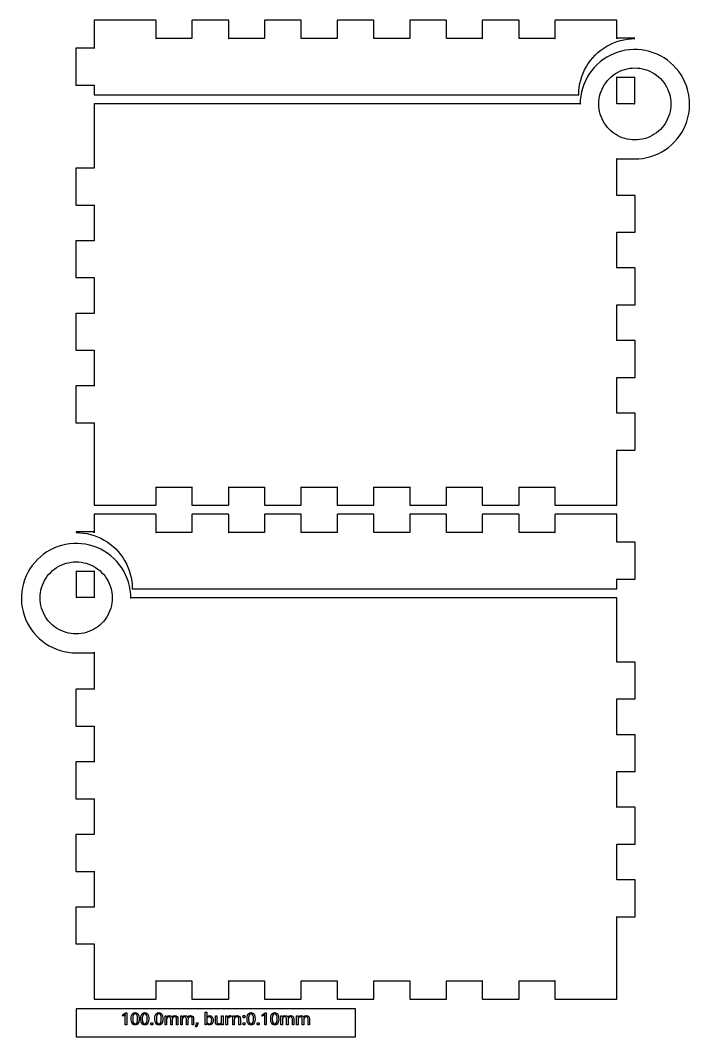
# Model space of a CAD drawing. Header units: millimetres. Extents: x 9 to 279, y 10 to 1234.
# Drawn here: x 9.2 to 249.2, y 10 to 374 of the extents above; entities that cross this region are included whole.
import ezdxf

# ---------------------------------------------------------------- set-up
doc = ezdxf.new("R2010")
doc.units = ezdxf.units.MM
doc.layers.get('0').update_dxf_attribs({"linetype": 'CONTINUOUS'})

msp = doc.modelspace()

# ---------------------------------------------------------------- linework, layer by layer
at = {"color": 7}
for points in [[(35.623, 373.9), (35.623, 367.4), (35.623, 364), (29.223, 364)], [(57.723, 374), (35.723, 374)], [(70.623, 373.9), (70.623, 367.5), (57.823, 367.5), (57.823, 373.9)], [(83.723, 374), (70.723, 374)], [(96.623, 373.9), (96.623, 367.5), (83.823, 367.5), (83.823, 373.9)], [(109.723, 374), (96.723, 374)], [(122.623, 373.9), (122.623, 367.5), (109.823, 367.5), (109.823, 373.9)], [(135.723, 374), (122.723, 374)], [(148.623, 373.9), (148.623, 367.5), (135.823, 367.5), (135.823, 373.9)], [(161.723, 374), (148.723, 374)], [(174.623, 373.9), (174.623, 367.5), (161.823, 367.5), (161.823, 373.9)], [(187.723, 374), (174.723, 374)], [(200.623, 373.9), (200.623, 367.5), (187.823, 367.5), (187.823, 373.9)], [(222.723, 374), (200.723, 374)], [(222.823, 367.55), (222.823, 367.475), (222.823, 367.4), (222.823, 373.9)], [(229.223, 367.65), (222.723, 367.65)], [(29.123, 363.9), (29.123, 350.9)], [(29.223, 350.8), (35.623, 350.8), (35.623, 347.4)], [(35.723, 347.3), (209.073, 347.3)], [(35.623, 343.95), (35.623, 321.05), (29.223, 321.05)], [(209.723, 344.05), (35.723, 344.05)], [(222.723, 324.35), (229.223, 324.35)], [(229.223, 311.3), (222.823, 311.3), (222.823, 324.45)], [(29.123, 320.95), (29.123, 307.95)], [(229.323, 298.2), (229.323, 311.2)], [(29.223, 307.85), (35.623, 307.85), (35.623, 295.05), (29.223, 295.05)], [(29.123, 294.95), (29.123, 281.95)], [(229.223, 285.3), (222.823, 285.3), (222.823, 298.1), (229.223, 298.1)], [(229.323, 272.2), (229.323, 285.2)], [(29.223, 281.85), (35.623, 281.85), (35.623, 269.05), (29.223, 269.05)], [(229.223, 259.3), (222.823, 259.3), (222.823, 272.1), (229.223, 272.1)], [(29.123, 268.95), (29.123, 255.95)], [(229.323, 246.2), (229.323, 259.2)], [(29.223, 255.85), (35.623, 255.85), (35.623, 243.05), (29.223, 243.05)], [(229.223, 233.3), (222.823, 233.3), (222.823, 246.1), (229.223, 246.1)], [(29.123, 242.95), (29.123, 229.95)], [(229.323, 220.2), (229.323, 233.2)], [(29.223, 229.85), (35.623, 229.85), (35.623, 206.95), (35.623, 200.45)], [(222.823, 200.45), (222.823, 206.95), (222.823, 220.1), (229.223, 220.1)], [(57.823, 200.45), (57.823, 206.85), (70.623, 206.85), (70.623, 200.45)], [(83.823, 200.45), (83.823, 206.85), (96.623, 206.85), (96.623, 200.45)], [(109.823, 200.45), (109.823, 206.85), (122.623, 206.85), (122.623, 200.45)], [(135.823, 200.45), (135.823, 206.85), (148.623, 206.85), (148.623, 200.45)], [(161.823, 200.45), (161.823, 206.85), (174.623, 206.85), (174.623, 200.45)], [(187.823, 200.45), (187.823, 206.85), (200.623, 206.85), (200.623, 200.45)], [(35.723, 200.35), (57.723, 200.35)], [(70.723, 200.35), (83.723, 200.35)], [(96.723, 200.35), (109.723, 200.35)], [(122.723, 200.35), (135.723, 200.35)], [(148.723, 200.35), (161.723, 200.35)], [(174.723, 200.35), (187.723, 200.35)], [(200.723, 200.35), (222.723, 200.35)], [(35.623, 197), (35.623, 190.5), (35.623, 190.575), (35.623, 190.65)], [(57.723, 197.1), (35.723, 197.1)], [(70.623, 197), (70.623, 190.6), (57.823, 190.6), (57.823, 197)], [(83.723, 197.1), (70.723, 197.1)], [(96.623, 197), (96.623, 190.6), (83.823, 190.6), (83.823, 197)], [(109.723, 197.1), (96.723, 197.1)], [(122.623, 197), (122.623, 190.6), (109.823, 190.6), (109.823, 197)], [(135.723, 197.1), (122.723, 197.1)], [(148.623, 197), (148.623, 190.6), (135.823, 190.6), (135.823, 197)], [(161.723, 197.1), (148.723, 197.1)], [(174.623, 197), (174.623, 190.6), (161.823, 190.6), (161.823, 197)], [(187.723, 197.1), (174.723, 197.1)], [(200.623, 197), (200.623, 190.6), (187.823, 190.6), (187.823, 197)], [(222.723, 197.1), (200.723, 197.1)], [(229.223, 187.1), (222.823, 187.1), (222.823, 190.5), (222.823, 197)], [(35.723, 190.75), (29.223, 190.75)], [(229.323, 174), (229.323, 187)], [(222.823, 170.5), (222.823, 173.9), (229.223, 173.9)], [(49.373, 170.4), (222.723, 170.4)], [(222.723, 167.15), (48.723, 167.15)], [(229.223, 144.15), (222.823, 144.15), (222.823, 167.05)], [(35.623, 147.55), (35.623, 134.4), (29.223, 134.4)], [(29.223, 147.45), (35.723, 147.45)], [(229.323, 131.05), (229.323, 144.05)], [(29.123, 134.3), (29.123, 121.3)], [(229.223, 118.15), (222.823, 118.15), (222.823, 130.95), (229.223, 130.95)], [(29.223, 121.2), (35.623, 121.2), (35.623, 108.4), (29.223, 108.4)], [(229.323, 105.05), (229.323, 118.05)], [(29.123, 108.3), (29.123, 95.3)], [(229.223, 92.15), (222.823, 92.15), (222.823, 104.95), (229.223, 104.95)], [(29.223, 95.2), (35.623, 95.2), (35.623, 82.4), (29.223, 82.4)], [(229.323, 79.05), (229.323, 92.05)], [(29.123, 82.3), (29.123, 69.3)], [(229.223, 66.15), (222.823, 66.15), (222.823, 78.95), (229.223, 78.95)], [(29.223, 69.2), (35.623, 69.2), (35.623, 56.4), (29.223, 56.4)], [(229.323, 53.05), (229.323, 66.05)], [(29.123, 56.3), (29.123, 43.3)], [(222.823, 23.55), (222.823, 30.05), (222.823, 52.95), (229.223, 52.95)], [(29.223, 43.2), (35.623, 43.2), (35.623, 30.05), (35.623, 23.55)], [(57.823, 23.55), (57.823, 29.95), (70.623, 29.95), (70.623, 23.55)], [(83.823, 23.55), (83.823, 29.95), (96.623, 29.95), (96.623, 23.55)], [(109.823, 23.55), (109.823, 29.95), (122.623, 29.95), (122.623, 23.55)], [(135.823, 23.55), (135.823, 29.95), (148.623, 29.95), (148.623, 23.55)], [(161.823, 23.55), (161.823, 29.95), (174.623, 29.95), (174.623, 23.55)], [(187.823, 23.55), (187.823, 29.95), (200.623, 29.95), (200.623, 23.55)], [(35.723, 23.45), (57.723, 23.45)], [(70.723, 23.45), (83.723, 23.45)], [(96.723, 23.45), (109.723, 23.45)], [(122.723, 23.45), (135.723, 23.45)], [(148.723, 23.45), (161.723, 23.45)], [(174.723, 23.45), (187.723, 23.45)], [(200.723, 23.45), (222.723, 23.45)], [(46.469, 17.67), (46.013, 17.298), (45.737, 17.652), (46.895, 18.552), (47.333, 18.552), (47.333, 14.268)], [(75.965002, 14.676), (75.923002, 14.676), (75.815002, 14.268), (75.437002, 14.268), (75.437002, 18.828), (75.965002, 18.828), (75.965002, 17.718)], [(96.425001, 17.67), (95.969001, 17.298), (95.693001, 17.652), (96.851001, 18.552), (97.289001, 18.552), (97.289001, 14.268)], [(47.333, 14.268), (46.817, 14.268), (46.817, 17.262)], [(61.57701, 15.936), (61.57701, 14.268), (61.04901, 14.268), (61.04901, 17.484), (61.47501, 17.484), (61.55301, 17.046), (61.58301, 17.046)], [(63.61701, 16.044), (63.61701, 14.268), (63.09501, 14.268), (63.09501, 16.338)], [(63.51501, 17.004), (63.54501, 17.004)], [(65.66301, 16.362), (65.66301, 14.268), (65.14101, 14.268), (65.14101, 16.338)], [(67.187006, 15.936), (67.187006, 14.268), (66.659006, 14.268), (66.659006, 17.484), (67.085006, 17.484), (67.163006, 17.046), (67.193006, 17.046)], [(69.227006, 16.044), (69.227006, 14.268), (68.705006, 14.268), (68.705006, 16.338)], [(69.125006, 17.004), (69.155006, 17.004)], [(71.273006, 16.362), (71.273006, 14.268), (70.751006, 14.268), (70.751006, 16.338)], [(72.305003, 14.964), (72.869003, 14.964), (72.911003, 14.898)], [(75.935002, 17.058), (75.965002, 17.058)], [(75.965002, 15.894), (75.965002, 15.87)], [(79.091001, 15.378), (79.091001, 17.484), (79.625001, 17.484), (79.625001, 15.414)], [(81.815001, 17.484), (81.815001, 14.268), (81.383001, 14.268), (81.305001, 14.694), (81.281001, 14.694)], [(81.287001, 15.81), (81.287001, 17.484), (81.815001, 17.484)], [(83.363001, 15.984), (83.363001, 14.268), (82.835001, 14.268), (82.835001, 17.484), (83.267001, 17.484), (83.327001, 16.896), (83.351001, 16.896)], [(84.713001, 17.508), (84.647001, 17.022)], [(85.841002, 15.936), (85.841002, 14.268), (85.313002, 14.268), (85.313002, 17.484), (85.739002, 17.484), (85.817002, 17.046), (85.847002, 17.046)], [(88.025002, 16.362), (88.025002, 14.268), (87.503002, 14.268), (87.503002, 16.326)], [(97.289001, 14.268), (96.773001, 14.268), (96.773001, 17.262)], [(103.061007, 15.936), (103.061007, 14.268), (102.533007, 14.268), (102.533007, 17.484), (102.959007, 17.484), (103.037007, 17.046), (103.067007, 17.046)], [(105.101007, 16.044), (105.101007, 14.268), (104.579007, 14.268), (104.579007, 16.338)], [(104.999007, 17.004), (105.029007, 17.004)], [(107.147007, 16.362), (107.147007, 14.268), (106.625007, 14.268), (106.625007, 16.338)], [(108.671004, 15.936), (108.671004, 14.268), (108.143004, 14.268), (108.143004, 17.484), (108.569004, 17.484), (108.647004, 17.046), (108.677004, 17.046)], [(110.711004, 16.044), (110.711004, 14.268), (110.189004, 14.268), (110.189004, 16.338)], [(110.609004, 17.004), (110.639004, 17.004)], [(112.757004, 16.362), (112.757004, 14.268), (112.235004, 14.268), (112.235004, 16.338)], [(72.395003, 13.494), (72.005003, 13.494)]]:
    msp.add_lwpolyline(points, dxfattribs=at)
for points in [[(225.973, 353.678), (229.123, 353.678), (229.123, 344.15), (222.823, 344.15), (222.823, 353.678), (225.973, 353.678)], [(35.723, 347.3)], [(216.323, 344.05)], [(35.723, 200.35)], [(35.723, 190.55)], [(32.473, 176.778), (35.623, 176.778), (35.623, 167.25), (29.323, 167.25), (29.323, 176.778), (32.473, 176.778)], [(16.323, 167.15)], [(35.723, 23.45)], [(29.223, 10), (129.223, 10), (129.223, 20), (29.223, 20), (29.223, 10)], [(49.457003, 16.416)], [(51.773003, 16.416)], [(52.889006, 16.416)], [(55.205006, 16.416)], [(55.931009, 14.592)], [(57.929007, 16.416)], [(60.245007, 16.416)], [(64.57701, 17.544)], [(70.187006, 17.544)], [(76.871002, 17.1)], [(84.335001, 17.544)], [(86.861002, 17.544)], [(88.943002, 17.16)], [(88.943002, 14.592)], [(90.941, 16.416)], [(93.257, 16.416)], [(93.983003, 14.592)], [(99.413004, 16.416)], [(101.729004, 16.416)], [(106.061007, 17.544)], [(111.671004, 17.544)]]:
    msp.add_lwpolyline(points, close=True, dxfattribs=at)
for points in [[(35.723, 374), (35.668, 374), (35.623, 373.955), (35.623, 373.9)], [(57.823, 373.9), (57.823, 373.955), (57.779, 374), (57.723, 374)], [(70.723, 374), (70.668, 374), (70.623, 373.955), (70.623, 373.9)], [(83.823, 373.9), (83.823, 373.955), (83.779, 374), (83.723, 374)], [(96.723, 374), (96.668, 374), (96.623, 373.955), (96.623, 373.9)], [(109.823, 373.9), (109.823, 373.955), (109.779, 374), (109.723, 374)], [(122.723, 374), (122.668, 374), (122.623, 373.955), (122.623, 373.9)], [(135.823, 373.9), (135.823, 373.955), (135.779, 374), (135.723, 374)], [(148.723, 374), (148.668, 374), (148.623, 373.955), (148.623, 373.9)], [(161.823, 373.9), (161.823, 373.955), (161.779, 374), (161.723, 374)], [(174.723, 374), (174.668, 374), (174.623, 373.955), (174.623, 373.9)], [(187.823, 373.9), (187.823, 373.955), (187.779, 374), (187.723, 374)], [(200.723, 374), (200.668, 374), (200.623, 373.955), (200.623, 373.9)], [(222.823, 373.9), (222.823, 373.955), (222.779, 374), (222.723, 374)], [(222.723, 367.65), (222.741, 367.65), (222.758, 367.645), (222.773, 367.637)], [(229.173, 367.637), (229.189, 367.645), (229.206, 367.65), (229.223, 367.65)], [(29.223, 364), (29.168, 364), (29.123, 363.955), (29.123, 363.9)], [(35.623, 364), (35.623, 363.9), (35.723, 364), (35.623, 364)], [(57.823, 367.5), (57.723, 367.5), (57.823, 367.4), (57.823, 367.5)], [(70.623, 367.5), (70.623, 367.4), (70.723, 367.5), (70.623, 367.5)], [(83.823, 367.5), (83.723, 367.5), (83.823, 367.4), (83.823, 367.5)], [(96.623, 367.5), (96.623, 367.4), (96.723, 367.5), (96.623, 367.5)], [(109.823, 367.5), (109.723, 367.5), (109.823, 367.4), (109.823, 367.5)], [(122.623, 367.5), (122.623, 367.4), (122.723, 367.5), (122.623, 367.5)], [(135.823, 367.5), (135.723, 367.5), (135.823, 367.4), (135.823, 367.5)], [(148.623, 367.5), (148.623, 367.4), (148.723, 367.5), (148.623, 367.5)], [(161.823, 367.5), (161.723, 367.5), (161.823, 367.4), (161.823, 367.5)], [(174.623, 367.5), (174.623, 367.4), (174.723, 367.5), (174.623, 367.5)], [(187.823, 367.5), (187.723, 367.5), (187.823, 367.4), (187.823, 367.5)], [(200.623, 367.5), (200.623, 367.4), (200.723, 367.5), (200.623, 367.5)], [(211.86, 357.425), (213.619, 360.473), (216.15, 363.004), (219.198, 364.764)], [(219.198, 364.764), (222.246, 366.524), (225.704, 367.45), (229.223, 367.45)], [(222.723, 367.45), (222.779, 367.45), (222.823, 367.495), (222.823, 367.55)], [(222.773, 367.463), (222.758, 367.455), (222.741, 367.45), (222.723, 367.45)], [(222.773, 367.637), (222.789, 367.628), (222.801, 367.615), (222.81, 367.6)], [(222.81, 367.5), (222.801, 367.485), (222.789, 367.472), (222.773, 367.463)], [(222.81, 367.6), (222.819, 367.585), (222.823, 367.568), (222.823, 367.55)], [(222.823, 367.55), (222.823, 367.532), (222.819, 367.515), (222.81, 367.5)], [(229.123, 367.55), (229.123, 367.568), (229.128, 367.585), (229.137, 367.6)], [(229.137, 367.5), (229.128, 367.515), (229.123, 367.532), (229.123, 367.55)], [(229.137, 367.6), (229.146, 367.615), (229.158, 367.628), (229.173, 367.637)], [(229.173, 367.463), (229.158, 367.472), (229.146, 367.485), (229.137, 367.5)], [(229.223, 367.45), (229.206, 367.45), (229.189, 367.455), (229.173, 367.463)], [(221.723, 362.058), (218.141, 360.575), (215.08, 358.062), (212.927, 354.839)], [(233.047, 363.173), (229.245, 363.93), (225.304, 363.542), (221.723, 362.058)], [(243.083, 357.809), (240.342, 360.55), (236.849, 362.417), (233.047, 363.173)], [(209.173, 347.4), (209.173, 350.92), (210.1, 354.377), (211.86, 357.425)], [(223.865, 355.784), (226.114, 356.812), (228.611, 357.171), (231.059, 356.819)], [(231.059, 356.819), (233.507, 356.467), (235.802, 355.419), (237.671, 353.799)], [(248.447, 347.774), (247.691, 351.576), (245.824, 355.068), (243.083, 357.809)], [(212.927, 354.839), (210.773, 351.616), (209.623, 347.827), (209.623, 343.95)], [(218.371, 351.024), (219.708, 353.105), (221.615, 354.757), (223.865, 355.784)], [(222.823, 353.678), (222.823, 353.778), (222.723, 353.678), (222.823, 353.678)], [(229.123, 353.678), (229.223, 353.678), (229.123, 353.778), (229.123, 353.678)], [(237.671, 353.799), (239.54, 352.18), (240.904, 350.057), (241.601, 347.684)], [(29.123, 350.9), (29.123, 350.845), (29.168, 350.8), (29.223, 350.8)], [(35.623, 350.8), (35.723, 350.8), (35.623, 350.9), (35.623, 350.8)], [(216.323, 344.05), (216.323, 346.523), (217.034, 348.944), (218.371, 351.024)], [(35.623, 347.4), (35.623, 347.345), (35.668, 347.3), (35.723, 347.3)], [(209.073, 347.3), (209.129, 347.3), (209.173, 347.345), (209.173, 347.4)], [(241.601, 347.684), (242.298, 345.312), (242.298, 342.788), (241.601, 340.416)], [(247.331, 336.449), (248.815, 340.031), (249.203, 343.972), (248.447, 347.774)], [(35.723, 344.05), (35.668, 344.05), (35.623, 344.005), (35.623, 343.95)], [(209.623, 343.95), (209.623, 344.005), (209.668, 344.05), (209.723, 344.05)], [(218.371, 337.076), (217.034, 339.156), (216.323, 341.577), (216.323, 344.05)], [(222.823, 344.15), (222.723, 344.15), (222.823, 344.05), (222.823, 344.15)], [(229.123, 344.15), (229.123, 344.05), (229.223, 344.15), (229.123, 344.15)], [(241.601, 340.416), (240.904, 338.043), (239.54, 335.92), (237.671, 334.301)], [(223.865, 332.316), (221.615, 333.343), (219.708, 334.995), (218.371, 337.076)], [(240.113, 327.653), (243.336, 329.807), (245.848, 332.868), (247.331, 336.449)], [(231.059, 331.281), (228.611, 330.929), (226.114, 331.288), (223.865, 332.316)], [(237.671, 334.301), (235.802, 332.681), (233.507, 331.633), (231.059, 331.281)], [(229.223, 324.35), (233.1, 324.35), (236.889, 325.5), (240.113, 327.653)], [(222.823, 324.45), (222.823, 324.505), (222.779, 324.55), (222.723, 324.55)], [(222.723, 324.55), (222.741, 324.55), (222.758, 324.545), (222.773, 324.537)], [(222.773, 324.363), (222.758, 324.355), (222.741, 324.35), (222.723, 324.35)], [(222.773, 324.537), (222.789, 324.528), (222.801, 324.515), (222.81, 324.5)], [(222.81, 324.4), (222.801, 324.385), (222.789, 324.372), (222.773, 324.363)], [(222.81, 324.5), (222.819, 324.485), (222.823, 324.468), (222.823, 324.45)], [(222.823, 324.45), (222.823, 324.432), (222.819, 324.415), (222.81, 324.4)], [(29.223, 321.05), (29.168, 321.05), (29.123, 321.005), (29.123, 320.95)], [(35.623, 321.05), (35.623, 320.95), (35.723, 321.05), (35.623, 321.05)], [(222.823, 311.3), (222.723, 311.3), (222.823, 311.2), (222.823, 311.3)], [(229.323, 311.2), (229.323, 311.255), (229.279, 311.3), (229.223, 311.3)], [(29.123, 307.95), (29.123, 307.895), (29.168, 307.85), (29.223, 307.85)], [(35.623, 307.85), (35.723, 307.85), (35.623, 307.95), (35.623, 307.85)], [(29.223, 295.05), (29.168, 295.05), (29.123, 295.005), (29.123, 294.95)], [(35.623, 295.05), (35.623, 294.95), (35.723, 295.05), (35.623, 295.05)], [(222.823, 298.1), (222.823, 298.2), (222.723, 298.1), (222.823, 298.1)], [(229.223, 298.1), (229.279, 298.1), (229.323, 298.145), (229.323, 298.2)], [(222.823, 285.3), (222.723, 285.3), (222.823, 285.2), (222.823, 285.3)], [(229.323, 285.2), (229.323, 285.255), (229.279, 285.3), (229.223, 285.3)], [(29.123, 281.95), (29.123, 281.895), (29.168, 281.85), (29.223, 281.85)], [(35.623, 281.85), (35.723, 281.85), (35.623, 281.95), (35.623, 281.85)], [(222.823, 272.1), (222.823, 272.2), (222.723, 272.1), (222.823, 272.1)], [(229.223, 272.1), (229.279, 272.1), (229.323, 272.145), (229.323, 272.2)], [(29.223, 269.05), (29.168, 269.05), (29.123, 269.005), (29.123, 268.95)], [(35.623, 269.05), (35.623, 268.95), (35.723, 269.05), (35.623, 269.05)], [(222.823, 259.3), (222.723, 259.3), (222.823, 259.2), (222.823, 259.3)], [(229.323, 259.2), (229.323, 259.255), (229.279, 259.3), (229.223, 259.3)], [(29.123, 255.95), (29.123, 255.895), (29.168, 255.85), (29.223, 255.85)], [(35.623, 255.85), (35.723, 255.85), (35.623, 255.95), (35.623, 255.85)], [(222.823, 246.1), (222.823, 246.2), (222.723, 246.1), (222.823, 246.1)], [(229.223, 246.1), (229.279, 246.1), (229.323, 246.145), (229.323, 246.2)], [(29.223, 243.05), (29.168, 243.05), (29.123, 243.005), (29.123, 242.95)], [(35.623, 243.05), (35.623, 242.95), (35.723, 243.05), (35.623, 243.05)], [(222.823, 233.3), (222.723, 233.3), (222.823, 233.2), (222.823, 233.3)], [(229.323, 233.2), (229.323, 233.255), (229.279, 233.3), (229.223, 233.3)], [(29.123, 229.95), (29.123, 229.895), (29.168, 229.85), (29.223, 229.85)], [(35.623, 229.85), (35.723, 229.85), (35.623, 229.95), (35.623, 229.85)], [(222.823, 220.1), (222.823, 220.2), (222.723, 220.1), (222.823, 220.1)], [(229.223, 220.1), (229.279, 220.1), (229.323, 220.145), (229.323, 220.2)], [(57.823, 206.85), (57.823, 206.95), (57.723, 206.85), (57.823, 206.85)], [(70.623, 206.85), (70.723, 206.85), (70.623, 206.95), (70.623, 206.85)], [(83.823, 206.85), (83.823, 206.95), (83.723, 206.85), (83.823, 206.85)], [(96.623, 206.85), (96.723, 206.85), (96.623, 206.95), (96.623, 206.85)], [(109.823, 206.85), (109.823, 206.95), (109.723, 206.85), (109.823, 206.85)], [(122.623, 206.85), (122.723, 206.85), (122.623, 206.95), (122.623, 206.85)], [(135.823, 206.85), (135.823, 206.95), (135.723, 206.85), (135.823, 206.85)], [(148.623, 206.85), (148.723, 206.85), (148.623, 206.95), (148.623, 206.85)], [(161.823, 206.85), (161.823, 206.95), (161.723, 206.85), (161.823, 206.85)], [(174.623, 206.85), (174.723, 206.85), (174.623, 206.95), (174.623, 206.85)], [(187.823, 206.85), (187.823, 206.95), (187.723, 206.85), (187.823, 206.85)], [(200.623, 206.85), (200.723, 206.85), (200.623, 206.95), (200.623, 206.85)], [(35.623, 200.45), (35.623, 200.395), (35.668, 200.35), (35.723, 200.35)], [(57.723, 200.35), (57.779, 200.35), (57.823, 200.395), (57.823, 200.45)], [(70.623, 200.45), (70.623, 200.395), (70.668, 200.35), (70.723, 200.35)], [(83.723, 200.35), (83.779, 200.35), (83.823, 200.395), (83.823, 200.45)], [(96.623, 200.45), (96.623, 200.395), (96.668, 200.35), (96.723, 200.35)], [(109.723, 200.35), (109.779, 200.35), (109.823, 200.395), (109.823, 200.45)], [(122.623, 200.45), (122.623, 200.395), (122.668, 200.35), (122.723, 200.35)], [(135.723, 200.35), (135.779, 200.35), (135.823, 200.395), (135.823, 200.45)], [(148.623, 200.45), (148.623, 200.395), (148.668, 200.35), (148.723, 200.35)], [(161.723, 200.35), (161.779, 200.35), (161.823, 200.395), (161.823, 200.45)], [(174.623, 200.45), (174.623, 200.395), (174.668, 200.35), (174.723, 200.35)], [(187.723, 200.35), (187.779, 200.35), (187.823, 200.395), (187.823, 200.45)], [(200.623, 200.45), (200.623, 200.395), (200.668, 200.35), (200.723, 200.35)], [(222.723, 200.35), (222.779, 200.35), (222.823, 200.395), (222.823, 200.45)], [(35.723, 197.1), (35.668, 197.1), (35.623, 197.055), (35.623, 197)], [(57.823, 197), (57.823, 197.055), (57.779, 197.1), (57.723, 197.1)], [(70.723, 197.1), (70.668, 197.1), (70.623, 197.055), (70.623, 197)], [(83.823, 197), (83.823, 197.055), (83.779, 197.1), (83.723, 197.1)], [(96.723, 197.1), (96.668, 197.1), (96.623, 197.055), (96.623, 197)], [(109.823, 197), (109.823, 197.055), (109.779, 197.1), (109.723, 197.1)], [(122.723, 197.1), (122.668, 197.1), (122.623, 197.055), (122.623, 197)], [(135.823, 197), (135.823, 197.055), (135.779, 197.1), (135.723, 197.1)], [(148.723, 197.1), (148.668, 197.1), (148.623, 197.055), (148.623, 197)], [(161.823, 197), (161.823, 197.055), (161.779, 197.1), (161.723, 197.1)], [(174.723, 197.1), (174.668, 197.1), (174.623, 197.055), (174.623, 197)], [(187.823, 197), (187.823, 197.055), (187.779, 197.1), (187.723, 197.1)], [(200.723, 197.1), (200.668, 197.1), (200.623, 197.055), (200.623, 197)], [(222.823, 197), (222.823, 197.055), (222.779, 197.1), (222.723, 197.1)], [(29.223, 190.75), (29.241, 190.75), (29.258, 190.745), (29.273, 190.737)], [(29.273, 190.563), (29.258, 190.555), (29.241, 190.55), (29.223, 190.55)], [(29.223, 190.55), (32.743, 190.55), (36.2, 189.624), (39.248, 187.864)], [(29.273, 190.737), (29.289, 190.728), (29.301, 190.715), (29.31, 190.7)], [(29.31, 190.6), (29.301, 190.585), (29.289, 190.572), (29.273, 190.563)], [(29.31, 190.7), (29.319, 190.685), (29.323, 190.668), (29.323, 190.65)], [(29.323, 190.65), (29.323, 190.632), (29.319, 190.615), (29.31, 190.6)], [(35.623, 190.65), (35.623, 190.668), (35.628, 190.685), (35.637, 190.7)], [(35.637, 190.6), (35.628, 190.615), (35.623, 190.632), (35.623, 190.65)], [(35.623, 190.65), (35.623, 190.595), (35.668, 190.55), (35.723, 190.55)], [(35.637, 190.7), (35.646, 190.715), (35.658, 190.728), (35.673, 190.737)], [(35.673, 190.563), (35.658, 190.572), (35.646, 190.585), (35.637, 190.6)], [(35.673, 190.737), (35.689, 190.745), (35.706, 190.75), (35.723, 190.75)], [(35.723, 190.55), (35.706, 190.55), (35.689, 190.555), (35.673, 190.563)], [(57.823, 190.6), (57.723, 190.6), (57.823, 190.5), (57.823, 190.6)], [(70.623, 190.6), (70.623, 190.5), (70.723, 190.6), (70.623, 190.6)], [(83.823, 190.6), (83.723, 190.6), (83.823, 190.5), (83.823, 190.6)], [(96.623, 190.6), (96.623, 190.5), (96.723, 190.6), (96.623, 190.6)], [(109.823, 190.6), (109.723, 190.6), (109.823, 190.5), (109.823, 190.6)], [(122.623, 190.6), (122.623, 190.5), (122.723, 190.6), (122.623, 190.6)], [(135.823, 190.6), (135.723, 190.6), (135.823, 190.5), (135.823, 190.6)], [(148.623, 190.6), (148.623, 190.5), (148.723, 190.6), (148.623, 190.6)], [(161.823, 190.6), (161.723, 190.6), (161.823, 190.5), (161.823, 190.6)], [(174.623, 190.6), (174.623, 190.5), (174.723, 190.6), (174.623, 190.6)], [(187.823, 190.6), (187.723, 190.6), (187.823, 190.5), (187.823, 190.6)], [(200.623, 190.6), (200.623, 190.5), (200.723, 190.6), (200.623, 190.6)], [(25.4, 186.273), (21.598, 185.517), (18.105, 183.65), (15.364, 180.909)], [(36.724, 185.158), (33.143, 186.642), (29.202, 187.03), (25.4, 186.273)], [(39.248, 187.864), (42.296, 186.104), (44.827, 183.573), (46.587, 180.525)], [(222.823, 187.1), (222.723, 187.1), (222.823, 187), (222.823, 187.1)], [(229.323, 187), (229.323, 187.055), (229.279, 187.1), (229.223, 187.1)], [(45.52, 177.939), (43.367, 181.162), (40.305, 183.675), (36.724, 185.158)], [(15.364, 180.909), (12.623, 178.168), (10.756, 174.676), (10, 170.874)], [(18.371, 174.124), (19.708, 176.205), (21.615, 177.857), (23.865, 178.884)], [(23.865, 178.884), (26.114, 179.912), (28.611, 180.271), (31.059, 179.919)], [(31.059, 179.919), (33.507, 179.567), (35.802, 178.519), (37.671, 176.899)], [(46.587, 180.525), (48.347, 177.477), (49.273, 174.02), (49.273, 170.5)], [(29.323, 176.778), (29.323, 176.878), (29.223, 176.778), (29.323, 176.778)], [(35.623, 176.778), (35.723, 176.778), (35.623, 176.878), (35.623, 176.778)], [(37.671, 176.899), (39.54, 175.28), (40.904, 173.157), (41.601, 170.784)], [(48.823, 167.05), (48.823, 170.927), (47.674, 174.716), (45.52, 177.939)], [(16.323, 167.15), (16.323, 169.623), (17.034, 172.044), (18.371, 174.124)], [(222.823, 173.9), (222.823, 174), (222.723, 173.9), (222.823, 173.9)], [(229.223, 173.9), (229.279, 173.9), (229.323, 173.945), (229.323, 174)], [(10, 170.874), (9.244, 167.072), (9.632, 163.131), (11.115, 159.549)], [(41.601, 170.784), (42.298, 168.412), (42.298, 165.888), (41.601, 163.516)], [(49.273, 170.5), (49.273, 170.445), (49.318, 170.4), (49.373, 170.4)], [(222.723, 170.4), (222.779, 170.4), (222.823, 170.445), (222.823, 170.5)], [(18.371, 160.176), (17.034, 162.256), (16.323, 164.677), (16.323, 167.15)], [(29.323, 167.25), (29.223, 167.25), (29.323, 167.15), (29.323, 167.25)], [(35.623, 167.25), (35.623, 167.15), (35.723, 167.25), (35.623, 167.25)], [(48.723, 167.15), (48.779, 167.15), (48.823, 167.105), (48.823, 167.05)], [(222.823, 167.05), (222.823, 167.105), (222.779, 167.15), (222.723, 167.15)], [(23.865, 155.416), (21.615, 156.443), (19.708, 158.095), (18.371, 160.176)], [(41.601, 163.516), (40.904, 161.143), (39.54, 159.02), (37.671, 157.401)], [(11.115, 159.549), (12.599, 155.968), (15.111, 152.907), (18.334, 150.753)], [(37.671, 157.401), (35.802, 155.781), (33.507, 154.733), (31.059, 154.381)], [(31.059, 154.381), (28.611, 154.029), (26.114, 154.388), (23.865, 155.416)], [(18.334, 150.753), (21.557, 148.6), (25.347, 147.45), (29.223, 147.45)], [(35.723, 147.65), (35.668, 147.65), (35.623, 147.605), (35.623, 147.55)], [(35.623, 147.55), (35.623, 147.568), (35.628, 147.585), (35.637, 147.6)], [(35.637, 147.5), (35.628, 147.515), (35.623, 147.532), (35.623, 147.55)], [(35.637, 147.6), (35.646, 147.615), (35.658, 147.628), (35.673, 147.637)], [(35.673, 147.463), (35.658, 147.472), (35.646, 147.485), (35.637, 147.5)], [(35.673, 147.637), (35.689, 147.645), (35.706, 147.65), (35.723, 147.65)], [(35.723, 147.45), (35.706, 147.45), (35.689, 147.455), (35.673, 147.463)], [(222.823, 144.15), (222.723, 144.15), (222.823, 144.05), (222.823, 144.15)], [(229.323, 144.05), (229.323, 144.105), (229.279, 144.15), (229.223, 144.15)], [(29.223, 134.4), (29.168, 134.4), (29.123, 134.355), (29.123, 134.3)], [(35.623, 134.4), (35.623, 134.3), (35.723, 134.4), (35.623, 134.4)], [(222.823, 130.95), (222.823, 131.05), (222.723, 130.95), (222.823, 130.95)], [(229.223, 130.95), (229.279, 130.95), (229.323, 130.995), (229.323, 131.05)], [(29.123, 121.3), (29.123, 121.245), (29.168, 121.2), (29.223, 121.2)], [(35.623, 121.2), (35.723, 121.2), (35.623, 121.3), (35.623, 121.2)], [(222.823, 118.15), (222.723, 118.15), (222.823, 118.05), (222.823, 118.15)], [(229.323, 118.05), (229.323, 118.105), (229.279, 118.15), (229.223, 118.15)], [(29.223, 108.4), (29.168, 108.4), (29.123, 108.355), (29.123, 108.3)], [(35.623, 108.4), (35.623, 108.3), (35.723, 108.4), (35.623, 108.4)], [(222.823, 104.95), (222.823, 105.05), (222.723, 104.95), (222.823, 104.95)], [(229.223, 104.95), (229.279, 104.95), (229.323, 104.995), (229.323, 105.05)], [(29.123, 95.3), (29.123, 95.245), (29.168, 95.2), (29.223, 95.2)], [(35.623, 95.2), (35.723, 95.2), (35.623, 95.3), (35.623, 95.2)], [(222.823, 92.15), (222.723, 92.15), (222.823, 92.05), (222.823, 92.15)], [(229.323, 92.05), (229.323, 92.105), (229.279, 92.15), (229.223, 92.15)], [(29.223, 82.4), (29.168, 82.4), (29.123, 82.355), (29.123, 82.3)], [(35.623, 82.4), (35.623, 82.3), (35.723, 82.4), (35.623, 82.4)], [(222.823, 78.95), (222.823, 79.05), (222.723, 78.95), (222.823, 78.95)], [(229.223, 78.95), (229.279, 78.95), (229.323, 78.995), (229.323, 79.05)], [(29.123, 69.3), (29.123, 69.245), (29.168, 69.2), (29.223, 69.2)], [(35.623, 69.2), (35.723, 69.2), (35.623, 69.3), (35.623, 69.2)], [(222.823, 66.15), (222.723, 66.15), (222.823, 66.05), (222.823, 66.15)], [(229.323, 66.05), (229.323, 66.105), (229.279, 66.15), (229.223, 66.15)], [(29.223, 56.4), (29.168, 56.4), (29.123, 56.355), (29.123, 56.3)], [(35.623, 56.4), (35.623, 56.3), (35.723, 56.4), (35.623, 56.4)], [(222.823, 52.95), (222.823, 53.05), (222.723, 52.95), (222.823, 52.95)], [(229.223, 52.95), (229.279, 52.95), (229.323, 52.995), (229.323, 53.05)], [(29.123, 43.3), (29.123, 43.245), (29.168, 43.2), (29.223, 43.2)], [(35.623, 43.2), (35.723, 43.2), (35.623, 43.3), (35.623, 43.2)], [(57.823, 29.95), (57.823, 30.05), (57.723, 29.95), (57.823, 29.95)], [(70.623, 29.95), (70.723, 29.95), (70.623, 30.05), (70.623, 29.95)], [(83.823, 29.95), (83.823, 30.05), (83.723, 29.95), (83.823, 29.95)], [(96.623, 29.95), (96.723, 29.95), (96.623, 30.05), (96.623, 29.95)], [(109.823, 29.95), (109.823, 30.05), (109.723, 29.95), (109.823, 29.95)], [(122.623, 29.95), (122.723, 29.95), (122.623, 30.05), (122.623, 29.95)], [(135.823, 29.95), (135.823, 30.05), (135.723, 29.95), (135.823, 29.95)], [(148.623, 29.95), (148.723, 29.95), (148.623, 30.05), (148.623, 29.95)], [(161.823, 29.95), (161.823, 30.05), (161.723, 29.95), (161.823, 29.95)], [(174.623, 29.95), (174.723, 29.95), (174.623, 30.05), (174.623, 29.95)], [(187.823, 29.95), (187.823, 30.05), (187.723, 29.95), (187.823, 29.95)], [(200.623, 29.95), (200.723, 29.95), (200.623, 30.05), (200.623, 29.95)], [(35.623, 23.55), (35.623, 23.495), (35.668, 23.45), (35.723, 23.45)], [(57.723, 23.45), (57.779, 23.45), (57.823, 23.495), (57.823, 23.55)], [(70.623, 23.55), (70.623, 23.495), (70.668, 23.45), (70.723, 23.45)], [(83.723, 23.45), (83.779, 23.45), (83.823, 23.495), (83.823, 23.55)], [(96.623, 23.55), (96.623, 23.495), (96.668, 23.45), (96.723, 23.45)], [(109.723, 23.45), (109.779, 23.45), (109.823, 23.495), (109.823, 23.55)], [(122.623, 23.55), (122.623, 23.495), (122.668, 23.45), (122.723, 23.45)], [(135.723, 23.45), (135.779, 23.45), (135.823, 23.495), (135.823, 23.55)], [(148.623, 23.55), (148.623, 23.495), (148.668, 23.45), (148.723, 23.45)], [(161.723, 23.45), (161.779, 23.45), (161.823, 23.495), (161.823, 23.55)], [(174.623, 23.55), (174.623, 23.495), (174.668, 23.45), (174.723, 23.45)], [(187.723, 23.45), (187.779, 23.45), (187.823, 23.495), (187.823, 23.55)], [(200.623, 23.55), (200.623, 23.495), (200.668, 23.45), (200.723, 23.45)], [(222.723, 23.45), (222.779, 23.45), (222.823, 23.495), (222.823, 23.55)], [(49.067003, 17.604), (49.163003, 17.932), (49.315003, 18.182), (49.523003, 18.354)], [(49.523003, 18.354), (49.731003, 18.53), (50.005003, 18.618), (50.345003, 18.618)], [(50.345003, 18.618), (50.825003, 18.618), (51.183003, 18.424), (51.419003, 18.036)], [(52.499006, 17.604), (52.595006, 17.932), (52.747006, 18.182), (52.955006, 18.354)], [(52.955006, 18.354), (53.163006, 18.53), (53.437006, 18.618), (53.777006, 18.618)], [(53.777006, 18.618), (54.257006, 18.618), (54.615006, 18.424), (54.851006, 18.036)], [(57.539007, 17.604), (57.635007, 17.932), (57.787007, 18.182), (57.995007, 18.354)], [(57.995007, 18.354), (58.203007, 18.53), (58.477007, 18.618), (58.817007, 18.618)], [(58.817007, 18.618), (59.297007, 18.618), (59.655007, 18.424), (59.891007, 18.036)], [(90.551, 17.604), (90.647, 17.932), (90.799, 18.182), (91.007, 18.354)], [(91.007, 18.354), (91.215, 18.53), (91.489, 18.618), (91.829, 18.618)], [(91.829, 18.618), (92.309, 18.618), (92.667, 18.424), (92.903, 18.036)], [(99.023004, 17.604), (99.119004, 17.932), (99.271004, 18.182), (99.479004, 18.354)], [(99.479004, 18.354), (99.687004, 18.53), (99.961004, 18.618), (100.301004, 18.618)], [(100.301004, 18.618), (100.781004, 18.618), (101.139004, 18.424), (101.375004, 18.036)], [(46.667, 17.838), (46.615, 17.794), (46.549, 17.738), (46.469, 17.67)], [(46.841, 18), (46.777, 17.936), (46.719, 17.882), (46.667, 17.838)], [(46.817, 17.262), (46.817, 17.434), (46.819, 17.572), (46.823, 17.676)], [(46.823, 17.676), (46.827, 17.78), (46.833, 17.888), (46.841, 18)], [(48.929003, 16.416), (48.929003, 16.88), (48.975003, 17.276), (49.067003, 17.604)], [(49.271003, 14.79), (49.043003, 15.182), (48.929003, 15.724), (48.929003, 16.416)], [(50.345003, 14.208), (49.861003, 14.208), (49.503003, 14.402), (49.271003, 14.79)], [(49.655003, 17.73), (49.523003, 17.438), (49.457003, 17), (49.457003, 16.416)], [(49.457003, 16.416), (49.457003, 15.828), (49.523003, 15.388), (49.655003, 15.096)], [(50.345003, 18.168), (50.021003, 18.168), (49.791003, 18.022), (49.655003, 17.73)], [(49.655003, 15.096), (49.791003, 14.804), (50.021003, 14.658), (50.345003, 14.658)], [(51.029003, 17.73), (50.893003, 18.022), (50.665003, 18.168), (50.345003, 18.168)], [(50.345003, 14.658), (50.665003, 14.658), (50.893003, 14.802), (51.029003, 15.09)], [(51.239003, 16.416), (51.239003, 17), (51.169003, 17.438), (51.029003, 17.73)], [(51.029003, 15.09), (51.169003, 15.382), (51.239003, 15.824), (51.239003, 16.416)], [(51.629003, 15.228), (51.533003, 14.9), (51.381003, 14.648), (51.173003, 14.472)], [(51.419003, 18.036), (51.655003, 17.652), (51.773003, 17.112), (51.773003, 16.416)], [(51.773003, 16.416), (51.773003, 15.956), (51.725003, 15.56), (51.629003, 15.228)], [(52.361006, 16.416), (52.361006, 16.88), (52.407006, 17.276), (52.499006, 17.604)], [(52.703006, 14.79), (52.475006, 15.182), (52.361006, 15.724), (52.361006, 16.416)], [(53.777006, 14.208), (53.293006, 14.208), (52.935006, 14.402), (52.703006, 14.79)], [(53.087006, 17.73), (52.955006, 17.438), (52.889006, 17), (52.889006, 16.416)], [(52.889006, 16.416), (52.889006, 15.828), (52.955006, 15.388), (53.087006, 15.096)], [(53.777006, 18.168), (53.453006, 18.168), (53.223006, 18.022), (53.087006, 17.73)], [(53.087006, 15.096), (53.223006, 14.804), (53.453006, 14.658), (53.777006, 14.658)], [(54.461006, 17.73), (54.325006, 18.022), (54.097006, 18.168), (53.777006, 18.168)], [(53.777006, 14.658), (54.097006, 14.658), (54.325006, 14.802), (54.461006, 15.09)], [(54.671006, 16.416), (54.671006, 17), (54.601006, 17.438), (54.461006, 17.73)], [(54.461006, 15.09), (54.601006, 15.382), (54.671006, 15.824), (54.671006, 16.416)], [(55.061006, 15.228), (54.965006, 14.9), (54.813006, 14.648), (54.605006, 14.472)], [(54.851006, 18.036), (55.087006, 17.652), (55.205006, 17.112), (55.205006, 16.416)], [(55.205006, 16.416), (55.205006, 15.956), (55.157006, 15.56), (55.061006, 15.228)], [(55.931009, 14.592), (55.931009, 14.74), (55.967009, 14.844), (56.039009, 14.904)], [(56.039009, 14.28), (55.967009, 14.344), (55.931009, 14.448), (55.931009, 14.592)], [(56.039009, 14.904), (56.111009, 14.964), (56.197009, 14.994), (56.297009, 14.994)], [(56.297009, 14.994), (56.401009, 14.994), (56.489009, 14.964), (56.561009, 14.904)], [(56.561009, 14.904), (56.637009, 14.844), (56.675009, 14.74), (56.675009, 14.592)], [(56.675009, 14.592), (56.675009, 14.448), (56.637009, 14.344), (56.561009, 14.28)], [(57.401007, 16.416), (57.401007, 16.88), (57.447007, 17.276), (57.539007, 17.604)], [(57.743007, 14.79), (57.515007, 15.182), (57.401007, 15.724), (57.401007, 16.416)], [(58.817007, 14.208), (58.333007, 14.208), (57.975007, 14.402), (57.743007, 14.79)], [(58.127007, 17.73), (57.995007, 17.438), (57.929007, 17), (57.929007, 16.416)], [(57.929007, 16.416), (57.929007, 15.828), (57.995007, 15.388), (58.127007, 15.096)], [(58.817007, 18.168), (58.493007, 18.168), (58.263007, 18.022), (58.127007, 17.73)], [(58.127007, 15.096), (58.263007, 14.804), (58.493007, 14.658), (58.817007, 14.658)], [(59.501007, 17.73), (59.365007, 18.022), (59.137007, 18.168), (58.817007, 18.168)], [(58.817007, 14.658), (59.137007, 14.658), (59.365007, 14.802), (59.501007, 15.09)], [(59.711007, 16.416), (59.711007, 17), (59.641007, 17.438), (59.501007, 17.73)], [(59.501007, 15.09), (59.641007, 15.382), (59.711007, 15.824), (59.711007, 16.416)], [(60.101007, 15.228), (60.005007, 14.9), (59.853007, 14.648), (59.645007, 14.472)], [(59.891007, 18.036), (60.127007, 17.652), (60.245007, 17.112), (60.245007, 16.416)], [(60.245007, 16.416), (60.245007, 15.956), (60.197007, 15.56), (60.101007, 15.228)], [(61.76301, 16.8), (61.63901, 16.6), (61.57701, 16.312), (61.57701, 15.936)], [(61.58301, 17.046), (61.68301, 17.214), (61.81701, 17.338), (61.98501, 17.418)], [(62.43501, 17.1), (62.11101, 17.1), (61.88701, 17), (61.76301, 16.8)], [(61.98501, 17.418), (62.15701, 17.502), (62.33901, 17.544), (62.53101, 17.544)], [(63.09501, 16.338), (63.09501, 16.846), (62.87501, 17.1), (62.43501, 17.1)], [(62.53101, 17.544), (63.03501, 17.544), (63.36301, 17.364), (63.51501, 17.004)], [(63.54501, 17.004), (63.65301, 17.188), (63.79901, 17.324), (63.98301, 17.412)], [(63.81501, 16.83), (63.68301, 16.65), (63.61701, 16.388), (63.61701, 16.044)], [(64.48701, 17.1), (64.17501, 17.1), (63.95101, 17.01), (63.81501, 16.83)], [(63.98301, 17.412), (64.17101, 17.5), (64.36901, 17.544), (64.57701, 17.544)], [(65.14101, 16.338), (65.14101, 16.846), (64.92301, 17.1), (64.48701, 17.1)], [(64.57701, 17.544), (64.94101, 17.544), (65.21301, 17.45), (65.39301, 17.262)], [(65.39301, 17.262), (65.57301, 17.078), (65.66301, 16.778), (65.66301, 16.362)], [(67.373006, 16.8), (67.249006, 16.6), (67.187006, 16.312), (67.187006, 15.936)], [(67.193006, 17.046), (67.293006, 17.214), (67.427006, 17.338), (67.595006, 17.418)], [(68.045006, 17.1), (67.721006, 17.1), (67.497006, 17), (67.373006, 16.8)], [(67.595006, 17.418), (67.767006, 17.502), (67.949006, 17.544), (68.141006, 17.544)], [(68.705006, 16.338), (68.705006, 16.846), (68.485006, 17.1), (68.045006, 17.1)], [(68.141006, 17.544), (68.645006, 17.544), (68.973006, 17.364), (69.125006, 17.004)], [(69.155006, 17.004), (69.263006, 17.188), (69.409006, 17.324), (69.593006, 17.412)], [(69.425006, 16.83), (69.293006, 16.65), (69.227006, 16.388), (69.227006, 16.044)], [(70.097006, 17.1), (69.785006, 17.1), (69.561006, 17.01), (69.425006, 16.83)], [(69.593006, 17.412), (69.781006, 17.5), (69.979006, 17.544), (70.187006, 17.544)], [(70.751006, 16.338), (70.751006, 16.846), (70.533006, 17.1), (70.097006, 17.1)], [(70.187006, 17.544), (70.551006, 17.544), (70.823006, 17.45), (71.003006, 17.262)], [(71.003006, 17.262), (71.183006, 17.078), (71.273006, 16.778), (71.273006, 16.362)], [(72.173003, 14.244), (72.233003, 14.516), (72.277003, 14.756), (72.305003, 14.964)], [(72.911003, 14.898), (72.859003, 14.686), (72.783003, 14.454), (72.683003, 14.202)], [(75.953002, 17.334), (75.949002, 17.218), (75.943002, 17.126), (75.935002, 17.058)], [(75.965002, 17.718), (75.965002, 17.582), (75.961002, 17.454), (75.953002, 17.334)], [(75.965002, 17.058), (76.057002, 17.194), (76.183002, 17.308), (76.343002, 17.4)], [(76.163002, 16.806), (76.031002, 16.61), (75.965002, 16.306), (75.965002, 15.894)], [(75.965002, 15.87), (75.965002, 15.474), (76.029002, 15.17), (76.157002, 14.958)], [(76.343002, 14.346), (76.183002, 14.438), (76.057002, 14.548), (75.965002, 14.676)], [(76.157002, 14.958), (76.289002, 14.75), (76.531002, 14.646), (76.883002, 14.646)], [(76.871002, 17.1), (76.531002, 17.1), (76.295002, 17.002), (76.163002, 16.806)], [(76.343002, 17.4), (76.503002, 17.492), (76.709002, 17.538), (76.961002, 17.538)], [(77.741002, 15.882), (77.741002, 16.694), (77.451002, 17.1), (76.871002, 17.1)], [(76.883002, 14.646), (77.171002, 14.646), (77.385002, 14.752), (77.525002, 14.964)], [(76.961002, 17.538), (77.361002, 17.538), (77.681002, 17.398), (77.921002, 17.118)], [(77.921002, 14.628), (77.677002, 14.348), (77.357002, 14.208), (76.961002, 14.208)], [(77.525002, 14.964), (77.669002, 15.176), (77.741002, 15.482), (77.741002, 15.882)], [(77.921002, 17.118), (78.165002, 16.842), (78.287002, 16.428), (78.287002, 15.876)], [(78.287002, 15.876), (78.287002, 15.324), (78.165002, 14.908), (77.921002, 14.628)], [(79.385001, 14.484), (79.189001, 14.672), (79.091001, 14.97), (79.091001, 15.378)], [(79.625001, 15.414), (79.625001, 14.902), (79.863001, 14.646), (80.339001, 14.646)], [(80.339001, 14.646), (80.695001, 14.646), (80.941001, 14.746), (81.077001, 14.946)], [(81.281001, 14.694), (81.177001, 14.526), (81.033001, 14.402), (80.849001, 14.322)], [(81.077001, 14.946), (81.217001, 15.146), (81.287001, 15.434), (81.287001, 15.81)], [(83.351001, 16.896), (83.455001, 17.072), (83.589001, 17.224), (83.753001, 17.352)], [(83.489001, 16.548), (83.405001, 16.388), (83.363001, 16.2), (83.363001, 15.984)], [(83.837001, 16.926), (83.693001, 16.838), (83.577001, 16.712), (83.489001, 16.548)], [(83.753001, 17.352), (83.917001, 17.48), (84.111001, 17.544), (84.335001, 17.544)], [(84.299001, 17.064), (84.135001, 17.064), (83.981001, 17.018), (83.837001, 16.926)], [(84.473001, 17.052), (84.413001, 17.06), (84.355001, 17.064), (84.299001, 17.064)], [(84.335001, 17.544), (84.395001, 17.544), (84.459001, 17.54), (84.527001, 17.532)], [(84.647001, 17.022), (84.595001, 17.034), (84.537001, 17.044), (84.473001, 17.052)], [(84.527001, 17.532), (84.599001, 17.528), (84.661001, 17.52), (84.713001, 17.508)], [(86.045002, 16.8), (85.909002, 16.6), (85.841002, 16.312), (85.841002, 15.936)], [(85.847002, 17.046), (85.951002, 17.214), (86.095002, 17.338), (86.279002, 17.418)], [(86.783002, 17.1), (86.427002, 17.1), (86.181002, 17), (86.045002, 16.8)], [(86.279002, 17.418), (86.463002, 17.502), (86.657002, 17.544), (86.861002, 17.544)], [(87.503002, 16.326), (87.503002, 16.842), (87.263002, 17.1), (86.783002, 17.1)], [(86.861002, 17.544), (87.245002, 17.544), (87.535002, 17.45), (87.731002, 17.262)], [(87.731002, 17.262), (87.927002, 17.078), (88.025002, 16.778), (88.025002, 16.362)], [(88.943002, 17.16), (88.943002, 17.312), (88.979002, 17.418), (89.051002, 17.478)], [(89.051002, 16.848), (88.979002, 16.912), (88.943002, 17.016), (88.943002, 17.16)], [(88.943002, 14.592), (88.943002, 14.74), (88.979002, 14.844), (89.051002, 14.904)], [(89.051002, 14.28), (88.979002, 14.344), (88.943002, 14.448), (88.943002, 14.592)], [(89.051002, 17.478), (89.123002, 17.538), (89.209002, 17.568), (89.309002, 17.568)], [(89.309002, 16.752), (89.209002, 16.752), (89.123002, 16.784), (89.051002, 16.848)], [(89.051002, 14.904), (89.123002, 14.964), (89.209002, 14.994), (89.309002, 14.994)], [(89.309002, 17.568), (89.413002, 17.568), (89.501002, 17.538), (89.573002, 17.478)], [(89.573002, 16.848), (89.501002, 16.784), (89.413002, 16.752), (89.309002, 16.752)], [(89.309002, 14.994), (89.413002, 14.994), (89.501002, 14.964), (89.573002, 14.904)], [(89.573002, 17.478), (89.649002, 17.418), (89.687002, 17.312), (89.687002, 17.16)], [(89.687002, 17.16), (89.687002, 17.016), (89.649002, 16.912), (89.573002, 16.848)], [(89.573002, 14.904), (89.649002, 14.844), (89.687002, 14.74), (89.687002, 14.592)], [(89.687002, 14.592), (89.687002, 14.448), (89.649002, 14.344), (89.573002, 14.28)], [(90.413, 16.416), (90.413, 16.88), (90.459, 17.276), (90.551, 17.604)], [(90.755, 14.79), (90.527, 15.182), (90.413, 15.724), (90.413, 16.416)], [(91.829, 14.208), (91.345, 14.208), (90.987, 14.402), (90.755, 14.79)], [(91.139, 17.73), (91.007, 17.438), (90.941, 17), (90.941, 16.416)], [(90.941, 16.416), (90.941, 15.828), (91.007, 15.388), (91.139, 15.096)], [(91.829, 18.168), (91.505, 18.168), (91.275, 18.022), (91.139, 17.73)], [(91.139, 15.096), (91.275, 14.804), (91.505, 14.658), (91.829, 14.658)], [(92.513, 17.73), (92.377, 18.022), (92.149, 18.168), (91.829, 18.168)], [(91.829, 14.658), (92.149, 14.658), (92.377, 14.802), (92.513, 15.09)], [(92.723, 16.416), (92.723, 17), (92.653, 17.438), (92.513, 17.73)], [(92.513, 15.09), (92.653, 15.382), (92.723, 15.824), (92.723, 16.416)], [(93.113, 15.228), (93.017, 14.9), (92.865, 14.648), (92.657, 14.472)], [(92.903, 18.036), (93.139, 17.652), (93.257, 17.112), (93.257, 16.416)], [(93.257, 16.416), (93.257, 15.956), (93.209, 15.56), (93.113, 15.228)], [(93.983003, 14.592), (93.983003, 14.74), (94.019003, 14.844), (94.091003, 14.904)], [(94.091003, 14.28), (94.019003, 14.344), (93.983003, 14.448), (93.983003, 14.592)], [(94.091003, 14.904), (94.163003, 14.964), (94.249003, 14.994), (94.349003, 14.994)], [(94.349003, 14.994), (94.453003, 14.994), (94.541003, 14.964), (94.613003, 14.904)], [(94.613003, 14.904), (94.689003, 14.844), (94.727003, 14.74), (94.727003, 14.592)], [(94.727003, 14.592), (94.727003, 14.448), (94.689003, 14.344), (94.613003, 14.28)], [(96.623001, 17.838), (96.571001, 17.794), (96.505001, 17.738), (96.425001, 17.67)], [(96.797001, 18), (96.733001, 17.936), (96.675001, 17.882), (96.623001, 17.838)], [(96.773001, 17.262), (96.773001, 17.434), (96.775001, 17.572), (96.779001, 17.676)], [(96.779001, 17.676), (96.783001, 17.78), (96.789001, 17.888), (96.797001, 18)], [(98.885004, 16.416), (98.885004, 16.88), (98.931004, 17.276), (99.023004, 17.604)], [(99.227004, 14.79), (98.999004, 15.182), (98.885004, 15.724), (98.885004, 16.416)], [(100.301004, 14.208), (99.817004, 14.208), (99.459004, 14.402), (99.227004, 14.79)], [(99.611004, 17.73), (99.479004, 17.438), (99.413004, 17), (99.413004, 16.416)], [(99.413004, 16.416), (99.413004, 15.828), (99.479004, 15.388), (99.611004, 15.096)], [(100.301004, 18.168), (99.977004, 18.168), (99.747004, 18.022), (99.611004, 17.73)], [(99.611004, 15.096), (99.747004, 14.804), (99.977004, 14.658), (100.301004, 14.658)], [(100.985004, 17.73), (100.849004, 18.022), (100.621004, 18.168), (100.301004, 18.168)], [(100.301004, 14.658), (100.621004, 14.658), (100.849004, 14.802), (100.985004, 15.09)], [(101.195004, 16.416), (101.195004, 17), (101.125004, 17.438), (100.985004, 17.73)], [(100.985004, 15.09), (101.125004, 15.382), (101.195004, 15.824), (101.195004, 16.416)], [(101.585004, 15.228), (101.489004, 14.9), (101.337004, 14.648), (101.129004, 14.472)], [(101.375004, 18.036), (101.611004, 17.652), (101.729004, 17.112), (101.729004, 16.416)], [(101.729004, 16.416), (101.729004, 15.956), (101.681004, 15.56), (101.585004, 15.228)], [(103.247007, 16.8), (103.123007, 16.6), (103.061007, 16.312), (103.061007, 15.936)], [(103.067007, 17.046), (103.167007, 17.214), (103.301007, 17.338), (103.469007, 17.418)], [(103.919007, 17.1), (103.595007, 17.1), (103.371007, 17), (103.247007, 16.8)], [(103.469007, 17.418), (103.641007, 17.502), (103.823007, 17.544), (104.015007, 17.544)], [(104.579007, 16.338), (104.579007, 16.846), (104.359007, 17.1), (103.919007, 17.1)], [(104.015007, 17.544), (104.519007, 17.544), (104.847007, 17.364), (104.999007, 17.004)], [(105.029007, 17.004), (105.137007, 17.188), (105.283007, 17.324), (105.467007, 17.412)], [(105.299007, 16.83), (105.167007, 16.65), (105.101007, 16.388), (105.101007, 16.044)], [(105.971007, 17.1), (105.659007, 17.1), (105.435007, 17.01), (105.299007, 16.83)], [(105.467007, 17.412), (105.655007, 17.5), (105.853007, 17.544), (106.061007, 17.544)], [(106.625007, 16.338), (106.625007, 16.846), (106.407007, 17.1), (105.971007, 17.1)], [(106.061007, 17.544), (106.425007, 17.544), (106.697007, 17.45), (106.877007, 17.262)], [(106.877007, 17.262), (107.057007, 17.078), (107.147007, 16.778), (107.147007, 16.362)], [(108.857004, 16.8), (108.733004, 16.6), (108.671004, 16.312), (108.671004, 15.936)], [(108.677004, 17.046), (108.777004, 17.214), (108.911004, 17.338), (109.079004, 17.418)], [(109.529004, 17.1), (109.205004, 17.1), (108.981004, 17), (108.857004, 16.8)], [(109.079004, 17.418), (109.251004, 17.502), (109.433004, 17.544), (109.625004, 17.544)], [(110.189004, 16.338), (110.189004, 16.846), (109.969004, 17.1), (109.529004, 17.1)], [(109.625004, 17.544), (110.129004, 17.544), (110.457004, 17.364), (110.609004, 17.004)], [(110.639004, 17.004), (110.747004, 17.188), (110.893004, 17.324), (111.077004, 17.412)], [(110.909004, 16.83), (110.777004, 16.65), (110.711004, 16.388), (110.711004, 16.044)], [(111.581004, 17.1), (111.269004, 17.1), (111.045004, 17.01), (110.909004, 16.83)], [(111.077004, 17.412), (111.265004, 17.5), (111.463004, 17.544), (111.671004, 17.544)], [(112.235004, 16.338), (112.235004, 16.846), (112.017004, 17.1), (111.581004, 17.1)], [(111.671004, 17.544), (112.035004, 17.544), (112.307004, 17.45), (112.487004, 17.262)], [(112.487004, 17.262), (112.667004, 17.078), (112.757004, 16.778), (112.757004, 16.362)], [(51.173003, 14.472), (50.965003, 14.296), (50.689003, 14.208), (50.345003, 14.208)], [(54.605006, 14.472), (54.397006, 14.296), (54.121006, 14.208), (53.777006, 14.208)], [(56.297009, 14.184), (56.197009, 14.184), (56.111009, 14.216), (56.039009, 14.28)], [(56.561009, 14.28), (56.489009, 14.216), (56.401009, 14.184), (56.297009, 14.184)], [(59.645007, 14.472), (59.437007, 14.296), (59.161007, 14.208), (58.817007, 14.208)], [(72.005003, 13.494), (72.061003, 13.722), (72.117003, 13.972), (72.173003, 14.244)], [(72.683003, 14.202), (72.587003, 13.946), (72.491003, 13.71), (72.395003, 13.494)], [(76.961002, 14.208), (76.709002, 14.208), (76.503002, 14.254), (76.343002, 14.346)], [(80.261001, 14.208), (79.873001, 14.208), (79.581001, 14.3), (79.385001, 14.484)], [(80.849001, 14.322), (80.665001, 14.246), (80.469001, 14.208), (80.261001, 14.208)], [(89.309002, 14.184), (89.209002, 14.184), (89.123002, 14.216), (89.051002, 14.28)], [(89.573002, 14.28), (89.501002, 14.216), (89.413002, 14.184), (89.309002, 14.184)], [(92.657, 14.472), (92.449, 14.296), (92.173, 14.208), (91.829, 14.208)], [(94.349003, 14.184), (94.249003, 14.184), (94.163003, 14.216), (94.091003, 14.28)], [(94.613003, 14.28), (94.541003, 14.216), (94.453003, 14.184), (94.349003, 14.184)], [(101.129004, 14.472), (100.921004, 14.296), (100.645004, 14.208), (100.301004, 14.208)]]:
    msp.add_open_spline(points, degree=3, dxfattribs=at)

doc.saveas('drawing.dxf')
